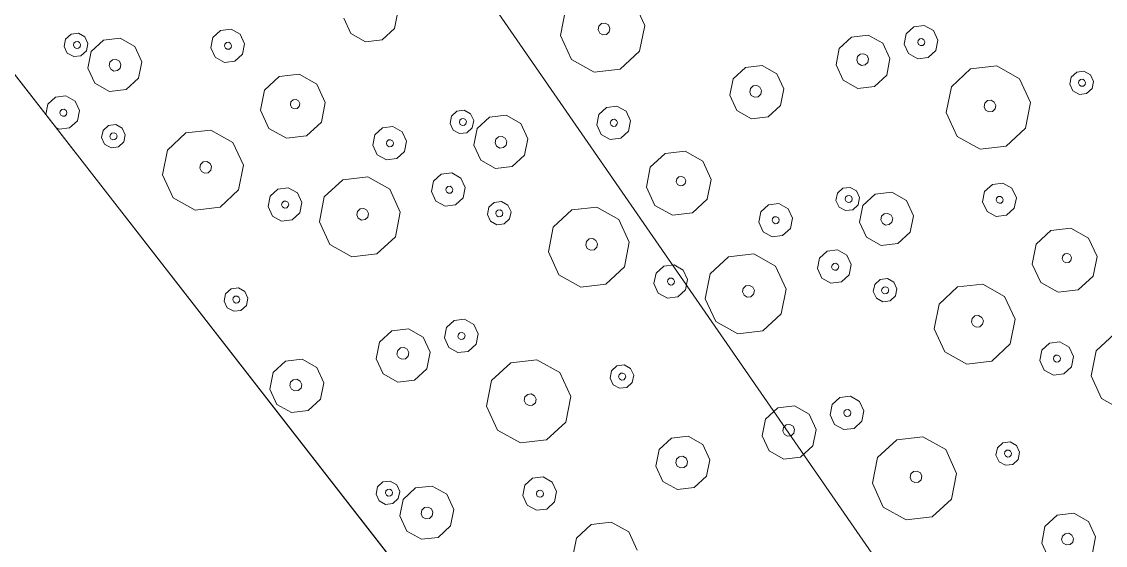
# Model space of a CAD drawing. Header units: metres. Extents: x -2858 to 512, y -1995 to 1252.
# Drawn here: x -471.39 to -466.28, y -144.9 to -142.44 of the extents above; entities that cross this region are included whole.
import ezdxf

# ---------------------------------------------------------------- set-up
doc = ezdxf.new("R2010")
doc.units = ezdxf.units.M
doc.layers.add('Calque commun', color=7, linetype='Continuous')
doc.layers.add('Calque11', color=7, linetype='Continuous')

# ---------------------------------------------------------------- blocks, each defined once
blk = doc.blocks.new('geometrebondepartleger')
at = {"layer": 'Calque11', "color": 7, "linetype": 'Continuous', "lineweight": 9}
blk.add_line((150.3457, 147.4392, 79), (130.1803, 35.9078, 79), dxfattribs=at)
blk = doc.blocks.new('pattern')
at = {"layer": 'Calque commun', "color": 54, "linetype": 'Continuous', "lineweight": 9}
for p, q in [((66.519, 75.9896), (66.5871, 76.0298)), ((66.4875, 75.917), (66.519, 75.9896)), ((66.5948, 75.917), (66.6097, 75.9258)), ((66.6097, 75.9258), (66.627, 75.9242)), ((66.627, 75.9242), (66.6399, 75.9127)), ((66.5047, 75.8398), (66.4875, 75.917)), ((66.5879, 75.9011), (66.5948, 75.917)), ((66.5917, 75.8842), (66.5879, 75.9011)), ((66.6047, 75.8728), (66.5917, 75.8842)), ((66.6219, 75.8711), (66.6047, 75.8728)), ((66.6368, 75.8799), (66.6219, 75.8711)), ((66.6437, 75.8958), (66.6368, 75.8799)), ((66.6399, 75.9127), (66.6437, 75.8958)), ((66.7424, 75.8927), (66.7109, 75.8201)), ((66.564, 75.7874), (66.5047, 75.8398)), ((66.6428, 75.7799), (66.564, 75.7874)), ((66.7109, 75.8201), (66.6428, 75.7799)), ((65.9898, 75.6925), (66.0156, 75.5767)), ((66.0156, 75.5767), (65.9684, 75.4678)), ((65.9684, 75.4678), (65.8662, 75.4075)), ((66.4618, 75.457), (66.4916, 75.4746)), ((66.4916, 75.4746), (66.526, 75.4713)), ((66.526, 75.4713), (66.552, 75.4484)), ((65.8662, 75.4075), (65.7481, 75.4188)), ((66.448, 75.4253), (66.4618, 75.457)), ((66.4555, 75.3915), (66.448, 75.4253)), ((66.4858, 75.4224), (66.4899, 75.432)), ((66.488, 75.4123), (66.4858, 75.4224)), ((66.4958, 75.4054), (66.488, 75.4123)), ((66.4899, 75.432), (66.4988, 75.4372)), ((66.4988, 75.4372), (66.5092, 75.4362)), ((66.5092, 75.4362), (66.517, 75.4294)), ((66.5192, 75.4192), (66.5151, 75.4097)), ((66.517, 75.4294), (66.5192, 75.4192)), ((66.5595, 75.4147), (66.5457, 75.3829)), ((66.552, 75.4484), (66.5595, 75.4147)), ((65.9564, 75.346), (65.999, 75.3711)), ((65.999, 75.3711), (66.0482, 75.3664)), ((66.0482, 75.3664), (66.0852, 75.3337)), ((66.4815, 75.3686), (66.4555, 75.3915)), ((66.5159, 75.3653), (66.4815, 75.3686)), ((66.5061, 75.4044), (66.4958, 75.4054)), ((66.5151, 75.4097), (66.5061, 75.4044)), ((66.5457, 75.3829), (66.5159, 75.3653)), ((66.7335, 75.3027), (66.8399, 75.3655)), ((66.8399, 75.3655), (66.963, 75.3538)), ((65.9367, 75.3006), (65.9564, 75.346)), ((66.003, 75.305), (66.012, 75.3103)), ((66.012, 75.3103), (66.0223, 75.3093)), ((66.0852, 75.3337), (66.096, 75.2854)), ((66.963, 75.3538), (67.0556, 75.272)), ((65.9475, 75.2523), (65.9367, 75.3006)), ((65.9989, 75.2955), (66.003, 75.305)), ((66.0012, 75.2854), (65.9989, 75.2955)), ((66.0089, 75.2785), (66.0012, 75.2854)), ((66.0193, 75.2775), (66.0089, 75.2785)), ((66.0282, 75.2828), (66.0193, 75.2775)), ((66.0223, 75.3093), (66.0301, 75.3024)), ((66.0324, 75.2923), (66.0282, 75.2828)), ((66.0301, 75.3024), (66.0324, 75.2923)), ((66.096, 75.2854), (66.0763, 75.2401)), ((66.6843, 75.1893), (66.7335, 75.3027)), ((67.0556, 75.272), (67.0825, 75.1514)), ((65.9845, 75.2196), (65.9475, 75.2523)), ((66.0338, 75.2149), (65.9845, 75.2196)), ((66.0763, 75.2401), (66.0338, 75.2149)), ((65.5314, 75.114), (65.6132, 75.1622)), ((65.6132, 75.1622), (65.7077, 75.1532)), ((66.7112, 75.0686), (66.6843, 75.1893)), ((66.8455, 75.1736), (66.8524, 75.1894)), ((66.8493, 75.1567), (66.8455, 75.1736)), ((66.8524, 75.1894), (66.8673, 75.1982)), ((66.8673, 75.1982), (66.8845, 75.1966)), ((66.8845, 75.1966), (66.8975, 75.1851)), ((66.9013, 75.1682), (66.8944, 75.1524)), ((66.8975, 75.1851), (66.9013, 75.1682)), ((65.4937, 75.0269), (65.5314, 75.114)), ((65.7077, 75.1532), (65.7789, 75.0904)), ((66.8622, 75.1452), (66.8493, 75.1567)), ((66.8795, 75.1436), (66.8622, 75.1452)), ((66.8944, 75.1524), (66.8795, 75.1436)), ((67.0825, 75.1514), (67.0333, 75.0379)), ((65.7789, 75.0904), (65.7995, 74.9978)), ((66.009, 75.024), (66.1112, 75.0844)), ((66.1112, 75.0844), (66.2293, 75.0731)), ((66.2293, 75.0731), (66.3182, 74.9946)), ((66.8038, 74.9868), (66.7112, 75.0686)), ((65.5143, 74.9342), (65.4937, 75.0269)), ((65.6099, 75.0155), (65.6154, 75.0282)), ((65.6129, 75.002), (65.6099, 75.0155)), ((65.6154, 75.0282), (65.6273, 75.0353)), ((65.6273, 75.0353), (65.6411, 75.0339)), ((65.6411, 75.0339), (65.6515, 75.0248)), ((65.6545, 75.0113), (65.649, 74.9986)), ((65.6515, 75.0248), (65.6545, 75.0113)), ((65.9618, 74.9152), (66.009, 75.024)), ((67.0333, 75.0379), (66.9269, 74.9751)), ((65.6233, 74.9929), (65.6129, 75.002)), ((65.6371, 74.9915), (65.6233, 74.9929)), ((65.649, 74.9986), (65.6371, 74.9915)), ((65.7995, 74.9978), (65.7617, 74.9107)), ((66.3182, 74.9946), (66.344, 74.8788)), ((66.9269, 74.9751), (66.8038, 74.9868)), ((65.5855, 74.8714), (65.5143, 74.9342)), ((65.7617, 74.9107), (65.68, 74.8624)), ((65.9876, 74.7994), (65.9618, 74.9152)), ((66.1071, 74.901), (66.114, 74.9168)), ((66.114, 74.9168), (66.1289, 74.9256)), ((66.1289, 74.9256), (66.1461, 74.924)), ((66.1461, 74.924), (66.159, 74.9126)), ((66.159, 74.9126), (66.1628, 74.8957)), ((65.68, 74.8624), (65.5855, 74.8714)), ((66.1108, 74.8841), (66.1071, 74.901)), ((66.1238, 74.8726), (66.1108, 74.8841)), ((66.141, 74.871), (66.1238, 74.8726)), ((66.1559, 74.8798), (66.141, 74.871)), ((66.1628, 74.8957), (66.1559, 74.8798)), ((66.344, 74.8788), (66.2968, 74.7699)), ((66.0765, 74.7208), (65.9876, 74.7994)), ((66.8059, 74.7811), (66.8484, 74.8063)), ((66.8484, 74.8063), (66.8977, 74.8016)), ((66.8977, 74.8016), (66.9347, 74.7689)), ((66.2968, 74.7699), (66.1947, 74.7096)), ((66.7862, 74.7358), (66.8059, 74.7811)), ((66.9347, 74.7689), (66.9455, 74.7206)), ((66.1947, 74.7096), (66.0765, 74.7208)), ((66.7969, 74.6875), (66.7862, 74.7358)), ((66.8484, 74.7306), (66.8525, 74.7402)), ((66.8506, 74.7205), (66.8484, 74.7306)), ((66.8584, 74.7136), (66.8506, 74.7205)), ((66.8525, 74.7402), (66.8615, 74.7455)), ((66.8688, 74.7127), (66.8584, 74.7136)), ((66.8615, 74.7455), (66.8718, 74.7445)), ((66.8777, 74.7179), (66.8688, 74.7127)), ((66.8718, 74.7445), (66.8796, 74.7376)), ((66.8818, 74.7275), (66.8777, 74.7179)), ((66.8796, 74.7376), (66.8818, 74.7275)), ((66.9455, 74.7206), (66.9258, 74.6752)), ((67.0209, 74.6708), (67.089, 74.711)), ((67.089, 74.711), (67.1678, 74.7035)), ((67.1678, 74.7035), (67.2271, 74.6511)), ((65.5597, 74.6013), (65.5793, 74.6467)), ((65.5793, 74.6467), (65.6219, 74.6718)), ((65.6219, 74.6718), (65.6711, 74.6671)), ((65.6711, 74.6671), (65.7082, 74.6344)), ((66.834, 74.6548), (66.7969, 74.6875)), ((66.8832, 74.6501), (66.834, 74.6548)), ((66.9258, 74.6752), (66.8832, 74.6501)), ((66.9894, 74.5982), (67.0209, 74.6708)), ((67.2271, 74.6511), (67.2443, 74.5739)), ((65.5704, 74.5531), (65.5597, 74.6013)), ((65.6219, 74.5962), (65.626, 74.6057)), ((65.6241, 74.5861), (65.6219, 74.5962)), ((65.626, 74.6057), (65.6349, 74.611)), ((65.6349, 74.611), (65.6453, 74.61)), ((65.6453, 74.61), (65.653, 74.6031)), ((65.653, 74.6031), (65.6553, 74.593)), ((65.7082, 74.6344), (65.7189, 74.5862)), ((67.0066, 74.521), (66.9894, 74.5982)), ((67.0824, 74.5808), (67.0893, 74.5967)), ((67.0893, 74.5967), (67.1042, 74.6055)), ((67.1042, 74.6055), (67.1215, 74.6039)), ((67.1215, 74.6039), (67.1344, 74.5924)), ((64.9148, 74.5201), (64.9286, 74.5518)), ((64.9286, 74.5518), (64.9584, 74.5694)), ((64.9584, 74.5694), (64.9928, 74.5662)), ((64.9928, 74.5662), (65.0188, 74.5433)), ((65.6075, 74.5203), (65.5704, 74.5531)), ((65.6319, 74.5792), (65.6241, 74.5861)), ((65.6422, 74.5782), (65.6319, 74.5792)), ((65.6512, 74.5835), (65.6422, 74.5782)), ((65.6553, 74.593), (65.6512, 74.5835)), ((65.7189, 74.5862), (65.6993, 74.5408)), ((67.0862, 74.5639), (67.0824, 74.5808)), ((67.0992, 74.5525), (67.0862, 74.5639)), ((67.1164, 74.5508), (67.0992, 74.5525)), ((67.1313, 74.5596), (67.1164, 74.5508)), ((67.1382, 74.5755), (67.1313, 74.5596)), ((67.1344, 74.5924), (67.1382, 74.5755)), ((67.2443, 74.5739), (67.2128, 74.5013)), ((64.9223, 74.4863), (64.9148, 74.5201)), ((64.9526, 74.5172), (64.9567, 74.5268)), ((64.9548, 74.5071), (64.9526, 74.5172)), ((64.9626, 74.5002), (64.9548, 74.5071)), ((64.9567, 74.5268), (64.9657, 74.532)), ((64.973, 74.4992), (64.9626, 74.5002)), ((64.9657, 74.532), (64.976, 74.5311)), ((64.9819, 74.5045), (64.973, 74.4992)), ((64.976, 74.5311), (64.9838, 74.5242)), ((64.986, 74.5141), (64.9819, 74.5045)), ((64.9838, 74.5242), (64.986, 74.5141)), ((65.0263, 74.5095), (65.0125, 74.4777)), ((65.0188, 74.5433), (65.0263, 74.5095)), ((65.6567, 74.5156), (65.6075, 74.5203)), ((65.6993, 74.5408), (65.6567, 74.5156)), ((66.2599, 74.4814), (66.2736, 74.5131)), ((66.2736, 74.5131), (66.3035, 74.5307)), ((66.3035, 74.5307), (66.3379, 74.5274)), ((66.3035, 74.4881), (66.3124, 74.4934)), ((66.3124, 74.4934), (66.3227, 74.4924)), ((66.3379, 74.5274), (66.3639, 74.5045)), ((66.3639, 74.5045), (66.3714, 74.4707)), ((67.0659, 74.4686), (67.0066, 74.521)), ((67.2128, 74.5013), (67.1447, 74.4611)), ((64.9483, 74.4634), (64.9223, 74.4863)), ((64.9827, 74.4601), (64.9483, 74.4634)), ((65.0125, 74.4777), (64.9827, 74.4601)), ((65.2003, 74.3975), (65.3067, 74.4603)), ((65.3067, 74.4603), (65.4298, 74.4486)), ((65.4298, 74.4486), (65.5224, 74.3668)), ((66.2674, 74.4476), (66.2599, 74.4814)), ((66.2933, 74.4247), (66.2674, 74.4476)), ((66.2993, 74.4786), (66.3035, 74.4881)), ((66.3016, 74.4685), (66.2993, 74.4786)), ((66.3094, 74.4616), (66.3016, 74.4685)), ((66.3197, 74.4606), (66.3094, 74.4616)), ((66.3286, 74.4659), (66.3197, 74.4606)), ((66.3227, 74.4924), (66.3305, 74.4855)), ((66.3328, 74.4754), (66.3286, 74.4659)), ((66.3305, 74.4855), (66.3328, 74.4754)), ((66.3714, 74.4707), (66.3576, 74.439)), ((67.1447, 74.4611), (67.0659, 74.4686)), ((65.1511, 74.2841), (65.2003, 74.3975)), ((66.3278, 74.4214), (66.2933, 74.4247)), ((66.3576, 74.439), (66.3278, 74.4214)), ((67.43, 74.3206), (67.4615, 74.3932)), ((67.4615, 74.3932), (67.5296, 74.4334)), ((67.5296, 74.4334), (67.6084, 74.4259)), ((67.6084, 74.4259), (67.6677, 74.3736)), ((67.9694, 74.3357), (68.0071, 74.4228)), ((65.5224, 74.3668), (65.5493, 74.2462)), ((65.9334, 74.2695), (65.9649, 74.3421)), ((65.9649, 74.3421), (66.033, 74.3823)), ((66.033, 74.3823), (66.1118, 74.3748)), ((66.1118, 74.3748), (66.1711, 74.3224)), ((67.6677, 74.3736), (67.6849, 74.2963)), ((65.3192, 74.2842), (65.3341, 74.293)), ((65.3341, 74.293), (65.3513, 74.2914)), ((65.3513, 74.2914), (65.3643, 74.2799)), ((66.1711, 74.3224), (66.1883, 74.2452)), ((66.3326, 74.2764), (66.3752, 74.3016)), ((66.3752, 74.3016), (66.4244, 74.2969)), ((66.4244, 74.2969), (66.4615, 74.2642)), ((67.4472, 74.2434), (67.43, 74.3206)), ((67.5304, 74.3048), (67.5373, 74.3206)), ((67.5342, 74.2879), (67.5304, 74.3048)), ((67.5373, 74.3206), (67.5522, 74.3294)), ((67.5522, 74.3294), (67.5695, 74.3278)), ((67.5695, 74.3278), (67.5824, 74.3163)), ((67.5862, 74.2995), (67.5793, 74.2836)), ((67.5824, 74.3163), (67.5862, 74.2995)), ((67.6849, 74.2963), (67.6534, 74.2238)), ((67.99, 74.2431), (67.9694, 74.3357)), ((65.178, 74.1634), (65.1511, 74.2841)), ((65.3123, 74.2684), (65.3192, 74.2842)), ((65.3161, 74.2515), (65.3123, 74.2684)), ((65.3291, 74.24), (65.3161, 74.2515)), ((65.3463, 74.2384), (65.3291, 74.24)), ((65.3612, 74.2472), (65.3463, 74.2384)), ((65.3681, 74.263), (65.3612, 74.2472)), ((65.3643, 74.2799), (65.3681, 74.263)), ((65.5493, 74.2462), (65.5001, 74.1328)), ((65.9507, 74.1923), (65.9334, 74.2695)), ((66.0337, 74.2618), (66.0406, 74.2777)), ((66.0374, 74.2449), (66.0337, 74.2618)), ((66.0504, 74.2335), (66.0374, 74.2449)), ((66.0406, 74.2777), (66.0555, 74.2865)), ((66.0555, 74.2865), (66.0727, 74.2848)), ((66.0825, 74.2406), (66.0676, 74.2318)), ((66.0727, 74.2848), (66.0857, 74.2734)), ((66.0894, 74.2565), (66.0825, 74.2406)), ((66.0857, 74.2734), (66.0894, 74.2565)), ((66.1883, 74.2452), (66.1568, 74.1726)), ((66.313, 74.2311), (66.3326, 74.2764)), ((66.3739, 74.2289), (66.378, 74.2384)), ((66.378, 74.2384), (66.3869, 74.2437)), ((66.3869, 74.2437), (66.3973, 74.2427)), ((66.3973, 74.2427), (66.4051, 74.2358)), ((66.4615, 74.2642), (66.4723, 74.2159)), ((67.5065, 74.191), (67.4472, 74.2434)), ((67.5472, 74.2764), (67.5342, 74.2879)), ((67.5644, 74.2748), (67.5472, 74.2764)), ((67.5793, 74.2836), (67.5644, 74.2748)), ((68.0612, 74.1802), (67.99, 74.2431)), ((66.0099, 74.1399), (65.9507, 74.1923)), ((66.0676, 74.2318), (66.0504, 74.2335)), ((66.3237, 74.1828), (66.313, 74.2311)), ((66.3761, 74.2187), (66.3739, 74.2289)), ((66.3839, 74.2119), (66.3761, 74.2187)), ((66.3943, 74.2109), (66.3839, 74.2119)), ((66.4032, 74.2162), (66.3943, 74.2109)), ((66.4073, 74.2257), (66.4032, 74.2162)), ((66.4051, 74.2358), (66.4073, 74.2257)), ((66.4723, 74.2159), (66.4526, 74.1705)), ((67.5853, 74.1835), (67.5065, 74.191)), ((67.6534, 74.2238), (67.5853, 74.1835)), ((68.2374, 74.2195), (68.1557, 74.1712)), ((65.2707, 74.0816), (65.178, 74.1634)), ((66.0887, 74.1324), (66.0099, 74.1399)), ((66.1568, 74.1726), (66.0887, 74.1324)), ((66.3608, 74.1501), (66.3237, 74.1828)), ((66.41, 74.1454), (66.3608, 74.1501)), ((66.4526, 74.1705), (66.41, 74.1454)), ((66.623, 74.1256), (66.7252, 74.186)), ((66.7252, 74.186), (66.8433, 74.1747)), ((66.8433, 74.1747), (66.9323, 74.0962)), ((68.1557, 74.1712), (68.0612, 74.1802)), ((65.5001, 74.1328), (65.3937, 74.0699)), ((66.0575, 74.0638), (66.0713, 74.0956)), ((66.0713, 74.0956), (66.1011, 74.1132)), ((66.1011, 74.1132), (66.1355, 74.1099)), ((66.1355, 74.1099), (66.1614, 74.087)), ((66.1614, 74.087), (66.169, 74.0532)), ((66.5758, 74.0168), (66.623, 74.1256)), ((66.9323, 74.0962), (66.9581, 73.9803)), ((65.3937, 74.0699), (65.2707, 74.0816)), ((66.065, 74.0301), (66.0575, 74.0638)), ((66.0931, 74.0635), (66.0973, 74.073)), ((66.0954, 74.0533), (66.0931, 74.0635)), ((66.1032, 74.0465), (66.0954, 74.0533)), ((66.0973, 74.073), (66.1062, 74.0783)), ((66.1135, 74.0455), (66.1032, 74.0465)), ((66.1062, 74.0783), (66.1165, 74.0773)), ((66.1224, 74.0508), (66.1135, 74.0455)), ((66.1165, 74.0773), (66.1243, 74.0704)), ((66.1266, 74.0603), (66.1224, 74.0508)), ((66.1243, 74.0704), (66.1266, 74.0603)), ((66.169, 74.0532), (66.1552, 74.0215)), ((66.091, 74.0071), (66.065, 74.0301)), ((66.1254, 74.0039), (66.091, 74.0071)), ((66.1552, 74.0215), (66.1254, 74.0039)), ((66.6016, 73.9009), (66.5758, 74.0168)), ((66.7211, 74.0026), (66.728, 74.0184)), ((66.7249, 73.9857), (66.7211, 74.0026)), ((66.7378, 73.9742), (66.7249, 73.9857)), ((66.728, 74.0184), (66.7429, 74.0272)), ((66.7429, 74.0272), (66.7601, 74.0256)), ((66.7601, 74.0256), (66.7731, 74.0141)), ((66.7769, 73.9972), (66.77, 73.9814)), ((66.7731, 74.0141), (66.7769, 73.9972)), ((66.3546, 73.9246), (66.3971, 73.9497)), ((66.3971, 73.9497), (66.4464, 73.945)), ((66.4464, 73.945), (66.4834, 73.9123)), ((66.7551, 73.9726), (66.7378, 73.9742)), ((66.77, 73.9814), (66.7551, 73.9726)), ((66.9581, 73.9803), (66.9109, 73.8715)), ((68.0353, 73.9102), (68.055, 73.9555)), ((68.055, 73.9555), (68.0976, 73.9807)), ((68.0976, 73.9807), (68.1468, 73.976)), ((68.1468, 73.976), (68.1839, 73.9432)), ((68.1839, 73.9432), (68.1946, 73.895)), ((65.2727, 73.8759), (65.3153, 73.9011)), ((65.3153, 73.9011), (65.3645, 73.8964)), ((65.3645, 73.8964), (65.4015, 73.8637)), ((66.3349, 73.8792), (66.3546, 73.9246)), ((66.3971, 73.8741), (66.4012, 73.8836)), ((66.4012, 73.8836), (66.4102, 73.8889)), ((66.4102, 73.8889), (66.4205, 73.8879)), ((66.4205, 73.8879), (66.4283, 73.881)), ((66.4283, 73.881), (66.4305, 73.8709)), ((66.4834, 73.9123), (66.4942, 73.864)), ((66.6906, 73.8224), (66.6016, 73.9009)), ((68.0461, 73.8619), (68.0353, 73.9102)), ((68.0975, 73.905), (68.1017, 73.9146)), ((68.0998, 73.8949), (68.0975, 73.905)), ((68.1076, 73.888), (68.0998, 73.8949)), ((68.1017, 73.9146), (68.1106, 73.9198)), ((68.1179, 73.887), (68.1076, 73.888)), ((68.1106, 73.9198), (68.1209, 73.9189)), ((68.1268, 73.8923), (68.1179, 73.887)), ((68.1209, 73.9189), (68.1287, 73.912)), ((68.131, 73.9018), (68.1268, 73.8923)), ((68.1287, 73.912), (68.131, 73.9018)), ((68.1946, 73.895), (68.1749, 73.8496)), ((65.253, 73.8306), (65.2727, 73.8759)), ((65.2638, 73.7823), (65.253, 73.8306)), ((65.3152, 73.8255), (65.3193, 73.835)), ((65.3193, 73.835), (65.3283, 73.8403)), ((65.3283, 73.8403), (65.3386, 73.8393)), ((65.3386, 73.8393), (65.3464, 73.8324)), ((65.3464, 73.8324), (65.3487, 73.8223)), ((65.4015, 73.8637), (65.4123, 73.8154)), ((66.3456, 73.831), (66.3349, 73.8792)), ((66.3827, 73.7982), (66.3456, 73.831)), ((66.3994, 73.864), (66.3971, 73.8741)), ((66.4071, 73.8571), (66.3994, 73.864)), ((66.4175, 73.8561), (66.4071, 73.8571)), ((66.4264, 73.8614), (66.4175, 73.8561)), ((66.4305, 73.8709), (66.4264, 73.8614)), ((66.4942, 73.864), (66.4745, 73.8187)), ((66.9109, 73.8715), (66.8087, 73.8111)), ((67.3905, 73.8289), (67.4043, 73.8607)), ((67.4043, 73.8607), (67.4341, 73.8783)), ((67.4283, 73.8261), (67.4324, 73.8356)), ((67.4324, 73.8356), (67.4413, 73.8409)), ((67.4341, 73.8783), (67.4685, 73.875)), ((67.4413, 73.8409), (67.4517, 73.8399)), ((67.4517, 73.8399), (67.4595, 73.833)), ((67.4595, 73.833), (67.4617, 73.8229)), ((67.4685, 73.875), (67.4945, 73.8521)), ((67.4945, 73.8521), (67.502, 73.8183)), ((68.0832, 73.8292), (68.0461, 73.8619)), ((68.1749, 73.8496), (68.1324, 73.8245)), ((65.3008, 73.7496), (65.2638, 73.7823)), ((65.3175, 73.8153), (65.3152, 73.8255)), ((65.3252, 73.8084), (65.3175, 73.8153)), ((65.3356, 73.8075), (65.3252, 73.8084)), ((65.3445, 73.8127), (65.3356, 73.8075)), ((65.3487, 73.8223), (65.3445, 73.8127)), ((65.4123, 73.8154), (65.3926, 73.77)), ((65.4877, 73.7656), (65.5559, 73.8058)), ((65.5559, 73.8058), (65.6346, 73.7983)), ((65.6346, 73.7983), (65.6939, 73.7459)), ((66.4319, 73.7935), (66.3827, 73.7982)), ((66.4745, 73.8187), (66.4319, 73.7935)), ((66.8087, 73.8111), (66.6906, 73.8224)), ((67.398, 73.7951), (67.3905, 73.8289)), ((67.424, 73.7722), (67.398, 73.7951)), ((67.4305, 73.8159), (67.4283, 73.8261)), ((67.4383, 73.8091), (67.4305, 73.8159)), ((67.4486, 73.8081), (67.4383, 73.8091)), ((67.4576, 73.8134), (67.4486, 73.8081)), ((67.4617, 73.8229), (67.4576, 73.8134)), ((67.4882, 73.7866), (67.4584, 73.769)), ((67.502, 73.8183), (67.4882, 73.7866)), ((68.1324, 73.8245), (68.0832, 73.8292)), ((65.3501, 73.7449), (65.3008, 73.7496)), ((65.3926, 73.77), (65.3501, 73.7449)), ((65.4563, 73.693), (65.4877, 73.7656)), ((65.6939, 73.7459), (65.7111, 73.6687)), ((66.8792, 73.7043), (66.8989, 73.7496)), ((66.8989, 73.7496), (66.9415, 73.7747)), ((66.9415, 73.7747), (66.9907, 73.7701)), ((66.9907, 73.7701), (67.0277, 73.7373)), ((67.0277, 73.7373), (67.0385, 73.6891)), ((67.4584, 73.769), (67.424, 73.7722)), ((67.676, 73.7063), (67.7824, 73.7692)), ((67.7824, 73.7692), (67.9055, 73.7575)), ((67.9055, 73.7575), (67.9981, 73.6756)), ((65.4735, 73.6158), (65.4563, 73.693)), ((65.5493, 73.6756), (65.5561, 73.6915)), ((65.5561, 73.6915), (65.5711, 73.7003)), ((65.5711, 73.7003), (65.5883, 73.6987)), ((65.5883, 73.6987), (65.6012, 73.6872)), ((65.6012, 73.6872), (65.605, 73.6703)), ((66.89, 73.656), (66.8792, 73.7043)), ((66.9414, 73.6991), (66.9455, 73.7087)), ((66.9437, 73.689), (66.9414, 73.6991)), ((66.9514, 73.6821), (66.9437, 73.689)), ((66.9455, 73.7087), (66.9545, 73.7139)), ((66.9618, 73.6811), (66.9514, 73.6821)), ((66.9545, 73.7139), (66.9648, 73.713)), ((66.9707, 73.6864), (66.9618, 73.6811)), ((66.9648, 73.713), (66.9726, 73.7061)), ((66.9749, 73.6959), (66.9707, 73.6864)), ((66.9726, 73.7061), (66.9749, 73.6959)), ((67.0385, 73.6891), (67.0188, 73.6437)), ((67.6268, 73.5929), (67.676, 73.7063)), ((68.4406, 73.6509), (68.5087, 73.6911)), ((68.5087, 73.6911), (68.5875, 73.6836)), ((68.5875, 73.6836), (68.6468, 73.6313)), ((65.553, 73.6587), (65.5493, 73.6756)), ((65.566, 73.6473), (65.553, 73.6587)), ((65.5832, 73.6456), (65.566, 73.6473)), ((65.5981, 73.6544), (65.5832, 73.6456)), ((65.605, 73.6703), (65.5981, 73.6544)), ((65.7111, 73.6687), (65.6796, 73.5961)), ((66.927, 73.6233), (66.89, 73.656)), ((67.0188, 73.6437), (66.9762, 73.6186)), ((67.9981, 73.6756), (68.025, 73.555)), ((68.4091, 73.5783), (68.4406, 73.6509)), ((68.6468, 73.6313), (68.664, 73.554)), ((65.5328, 73.5634), (65.4735, 73.6158)), ((65.6796, 73.5961), (65.6115, 73.5559)), ((66.9762, 73.6186), (66.927, 73.6233)), ((67.6537, 73.4723), (67.6268, 73.5929)), ((67.788, 73.5772), (67.7949, 73.5931)), ((67.7918, 73.5603), (67.788, 73.5772)), ((67.7949, 73.5931), (67.8098, 73.6019)), ((67.8098, 73.6019), (67.827, 73.6002)), ((67.827, 73.6002), (67.84, 73.5888)), ((67.84, 73.5888), (67.8438, 73.5719)), ((68.4263, 73.5011), (68.4091, 73.5783)), ((68.5094, 73.5706), (68.5162, 73.5865)), ((68.5162, 73.5865), (68.5311, 73.5953)), ((68.5311, 73.5953), (68.5484, 73.5937)), ((68.5484, 73.5937), (68.5613, 73.5822)), ((68.5613, 73.5822), (68.5651, 73.5653)), ((65.6115, 73.5559), (65.5328, 73.5634)), ((65.9283, 73.488), (65.9964, 73.5282)), ((65.9964, 73.5282), (66.0752, 73.5207)), ((66.4739, 73.5176), (66.5557, 73.5659)), ((66.5557, 73.5659), (66.6502, 73.5569)), ((66.6502, 73.5569), (66.7214, 73.4941)), ((67.8047, 73.5489), (67.7918, 73.5603)), ((67.822, 73.5472), (67.8047, 73.5489)), ((67.8369, 73.556), (67.822, 73.5472)), ((67.8438, 73.5719), (67.8369, 73.556)), ((68.025, 73.555), (67.9758, 73.4416)), ((68.5131, 73.5537), (68.5094, 73.5706)), ((68.5261, 73.5423), (68.5131, 73.5537)), ((68.5433, 73.5406), (68.5261, 73.5423)), ((68.5582, 73.5494), (68.5433, 73.5406)), ((68.5651, 73.5653), (68.5582, 73.5494)), ((68.664, 73.554), (68.6325, 73.4815)), ((65.8969, 73.4154), (65.9283, 73.488)), ((66.0752, 73.5207), (66.1345, 73.4684)), ((66.4362, 73.4305), (66.4739, 73.5176)), ((66.7214, 73.4941), (66.742, 73.4014)), ((66.9515, 73.4277), (67.0537, 73.488)), ((67.0537, 73.488), (67.1718, 73.4768)), ((67.1718, 73.4768), (67.2607, 73.3982)), ((67.7463, 73.3905), (67.6537, 73.4723)), ((68.4856, 73.4487), (68.4263, 73.5011)), ((68.6325, 73.4815), (68.5644, 73.4412)), ((66.0042, 73.4155), (66.0191, 73.4242)), ((66.0191, 73.4242), (66.0363, 73.4226)), ((66.0363, 73.4226), (66.0493, 73.4112)), ((66.1345, 73.4684), (66.1517, 73.3911)), ((66.4568, 73.3379), (66.4362, 73.4305)), ((66.5524, 73.4192), (66.5579, 73.4319)), ((66.5579, 73.4319), (66.5698, 73.4389)), ((66.5698, 73.4389), (66.5836, 73.4376)), ((66.5836, 73.4376), (66.594, 73.4284)), ((66.594, 73.4284), (66.597, 73.4149)), ((66.9043, 73.3188), (66.9515, 73.4277)), ((67.9758, 73.4416), (67.8694, 73.3787)), ((68.5644, 73.4412), (68.4856, 73.4487)), ((68.5469, 73.4044), (68.5767, 73.422)), ((68.5767, 73.422), (68.6112, 73.4187)), ((65.914, 73.3382), (65.8969, 73.4154)), ((65.9973, 73.3996), (66.0042, 73.4155)), ((66.001, 73.3827), (65.9973, 73.3996)), ((66.014, 73.3712), (66.001, 73.3827)), ((66.0312, 73.3696), (66.014, 73.3712)), ((66.0461, 73.3784), (66.0312, 73.3696)), ((66.053, 73.3943), (66.0461, 73.3784)), ((66.0493, 73.4112), (66.053, 73.3943)), ((66.1517, 73.3911), (66.1202, 73.3186)), ((66.5554, 73.4056), (66.5524, 73.4192)), ((66.5658, 73.3965), (66.5554, 73.4056)), ((66.5796, 73.3952), (66.5658, 73.3965)), ((66.5915, 73.4022), (66.5796, 73.3952)), ((66.597, 73.4149), (66.5915, 73.4022)), ((66.742, 73.4014), (66.7042, 73.3143)), ((67.2607, 73.3982), (67.2865, 73.2824)), ((67.8694, 73.3787), (67.7463, 73.3905)), ((68.5331, 73.3727), (68.5469, 73.4044)), ((68.5407, 73.3389), (68.5331, 73.3727)), ((68.5688, 73.3723), (68.5729, 73.3818)), ((68.5711, 73.3622), (68.5688, 73.3723)), ((68.5729, 73.3818), (68.5819, 73.3871)), ((68.5819, 73.3871), (68.5922, 73.3861)), ((68.5922, 73.3861), (68.6, 73.3792)), ((68.6, 73.3792), (68.6022, 73.3691)), ((68.6112, 73.4187), (68.6371, 73.3958)), ((68.6371, 73.3958), (68.6446, 73.3621)), ((65.9734, 73.2859), (65.914, 73.3382)), ((66.528, 73.275), (66.4568, 73.3379)), ((66.9301, 73.203), (66.9043, 73.3188)), ((67.0496, 73.3046), (67.0564, 73.3205)), ((67.0564, 73.3205), (67.0714, 73.3293)), ((67.0714, 73.3293), (67.0886, 73.3276)), ((67.0886, 73.3276), (67.1015, 73.3162)), ((68.5666, 73.316), (68.5407, 73.3389)), ((68.5788, 73.3553), (68.5711, 73.3622)), ((68.5892, 73.3543), (68.5788, 73.3553)), ((68.5981, 73.3596), (68.5892, 73.3543)), ((68.6022, 73.3691), (68.5981, 73.3596)), ((68.6309, 73.3303), (68.6011, 73.3127)), ((68.6446, 73.3621), (68.6309, 73.3303)), ((66.0521, 73.2783), (65.9734, 73.2859)), ((66.1202, 73.3186), (66.0521, 73.2783)), ((66.6225, 73.266), (66.528, 73.275)), ((66.7042, 73.3143), (66.6225, 73.266)), ((67.0533, 73.2877), (67.0496, 73.3046)), ((67.0663, 73.2763), (67.0533, 73.2877)), ((67.0835, 73.2746), (67.0663, 73.2763)), ((67.0984, 73.2834), (67.0835, 73.2746)), ((67.1053, 73.2993), (67.0984, 73.2834)), ((67.1015, 73.3162), (67.1053, 73.2993)), ((67.2865, 73.2824), (67.2393, 73.1735)), ((68.6011, 73.3127), (68.5666, 73.316)), ((67.019, 73.1245), (66.9301, 73.203)), ((67.2393, 73.1735), (67.1372, 73.1132)), ((67.7287, 73.1394), (67.7484, 73.1848)), ((67.7484, 73.1848), (67.7909, 73.2099)), ((67.7909, 73.2099), (67.8401, 73.2052)), ((67.8401, 73.2052), (67.8772, 73.1725)), ((67.8772, 73.1725), (67.888, 73.1242)), ((67.1372, 73.1132), (67.019, 73.1245)), ((67.7394, 73.0911), (67.7287, 73.1394)), ((67.7909, 73.1343), (67.795, 73.1438)), ((67.7931, 73.1242), (67.7909, 73.1343)), ((67.8009, 73.1173), (67.7931, 73.1242)), ((67.795, 73.1438), (67.804, 73.1491)), ((67.8113, 73.1163), (67.8009, 73.1173)), ((67.804, 73.1491), (67.8143, 73.1481)), ((67.8202, 73.1216), (67.8113, 73.1163)), ((67.8143, 73.1481), (67.8221, 73.1412)), ((67.8243, 73.1311), (67.8202, 73.1216)), ((67.8221, 73.1412), (67.8243, 73.1311)), ((67.888, 73.1242), (67.8683, 73.0789)), ((67.9634, 73.0744), (68.0315, 73.1146)), ((68.0315, 73.1146), (68.1103, 73.1071)), ((66.5218, 73.0503), (66.5644, 73.0755)), ((66.5644, 73.0755), (66.6136, 73.0708)), ((66.6136, 73.0708), (66.6507, 73.038)), ((67.7765, 73.0584), (67.7394, 73.0911)), ((67.8683, 73.0789), (67.8257, 73.0537)), ((67.9319, 73.0018), (67.9634, 73.0744)), ((68.1103, 73.1071), (68.1696, 73.0548)), ((66.5022, 73.005), (66.5218, 73.0503)), ((66.5685, 73.0094), (66.5774, 73.0146)), ((66.5774, 73.0146), (66.5878, 73.0137)), ((66.5878, 73.0137), (66.5956, 73.0068)), ((66.6507, 73.038), (66.6614, 72.9898)), ((67.8257, 73.0537), (67.7765, 73.0584)), ((68.1696, 73.0548), (68.1868, 72.9776)), ((66.5129, 72.9567), (66.5022, 73.005)), ((66.5644, 72.9998), (66.5685, 73.0094)), ((66.5666, 72.9897), (66.5644, 72.9998)), ((66.5744, 72.9828), (66.5666, 72.9897)), ((66.5847, 72.9818), (66.5744, 72.9828)), ((66.5937, 72.9871), (66.5847, 72.9818)), ((66.5978, 72.9967), (66.5937, 72.9871)), ((66.5956, 73.0068), (66.5978, 72.9967)), ((66.6614, 72.9898), (66.6418, 72.9444)), ((67.9491, 72.9246), (67.9319, 73.0018)), ((68.0249, 72.9845), (68.0318, 73.0003)), ((68.0287, 72.9676), (68.0249, 72.9845)), ((68.0417, 72.9561), (68.0287, 72.9676)), ((68.0318, 73.0003), (68.0467, 73.0091)), ((68.0467, 73.0091), (68.0639, 73.0075)), ((68.0738, 72.9633), (68.0589, 72.9545)), ((68.0639, 73.0075), (68.0769, 72.996)), ((68.0807, 72.9791), (68.0738, 72.9633)), ((68.0769, 72.996), (68.0807, 72.9791)), ((68.1868, 72.9776), (68.1553, 72.905)), ((66.55, 72.924), (66.5129, 72.9567)), ((66.5992, 72.9193), (66.55, 72.924)), ((66.6418, 72.9444), (66.5992, 72.9193)), ((67.2024, 72.885), (67.2161, 72.9168)), ((67.2161, 72.9168), (67.2459, 72.9343)), ((67.2459, 72.9343), (67.2804, 72.9311)), ((67.2804, 72.9311), (67.3064, 72.9082)), ((68.0084, 72.8723), (67.9491, 72.9246)), ((68.0589, 72.9545), (68.0417, 72.9561)), ((66.1428, 72.8011), (66.2492, 72.864)), ((66.2492, 72.864), (66.3723, 72.8523)), ((67.2099, 72.8512), (67.2024, 72.885)), ((67.2418, 72.8822), (67.2459, 72.8918)), ((67.2441, 72.8721), (67.2418, 72.8822)), ((67.2519, 72.8652), (67.2441, 72.8721)), ((67.2459, 72.8918), (67.2549, 72.897)), ((67.2622, 72.8643), (67.2519, 72.8652)), ((67.2549, 72.897), (67.2652, 72.8961)), ((67.2711, 72.8695), (67.2622, 72.8643)), ((67.2652, 72.8961), (67.273, 72.8892)), ((67.2753, 72.8791), (67.2711, 72.8695)), ((67.273, 72.8892), (67.2753, 72.8791)), ((67.3139, 72.8744), (67.3001, 72.8426)), ((67.3064, 72.9082), (67.3139, 72.8744)), ((68.0872, 72.8648), (68.0084, 72.8723)), ((68.1553, 72.905), (68.0872, 72.8648)), ((66.3723, 72.8523), (66.4649, 72.7704)), ((67.2358, 72.8283), (67.2099, 72.8512)), ((67.2703, 72.825), (67.2358, 72.8283)), ((67.3001, 72.8426), (67.2703, 72.825)), ((68.404, 72.7968), (68.4721, 72.8371)), ((68.4721, 72.8371), (68.5509, 72.8296)), ((68.5509, 72.8296), (68.6102, 72.7772)), ((66.0936, 72.6877), (66.1428, 72.8011)), ((66.4649, 72.7704), (66.4918, 72.6498)), ((66.9074, 72.7457), (66.9755, 72.7859)), ((66.9755, 72.7859), (67.0543, 72.7784)), ((67.0543, 72.7784), (67.1136, 72.7261)), ((68.3725, 72.7243), (68.404, 72.7968)), ((68.6102, 72.7772), (68.6274, 72.7)), ((66.8759, 72.6731), (66.9074, 72.7457)), ((67.1136, 72.7261), (67.1308, 72.6488)), ((68.3897, 72.647), (68.3725, 72.7243)), ((68.4729, 72.7084), (68.4798, 72.7243)), ((68.4767, 72.6915), (68.4729, 72.7084)), ((68.4798, 72.7243), (68.4947, 72.7331)), ((68.4947, 72.7331), (68.512, 72.7314)), ((68.512, 72.7314), (68.5249, 72.72)), ((68.5249, 72.72), (68.5287, 72.7031)), ((66.2548, 72.672), (66.2617, 72.6879)), ((66.2586, 72.6551), (66.2548, 72.672)), ((66.2716, 72.6437), (66.2586, 72.6551)), ((66.2617, 72.6879), (66.2766, 72.6967)), ((66.2766, 72.6967), (66.2938, 72.695)), ((66.2938, 72.695), (66.3068, 72.6836)), ((66.3106, 72.6667), (66.3037, 72.6508)), ((66.3068, 72.6836), (66.3106, 72.6667)), ((66.8932, 72.5959), (66.8759, 72.6731)), ((66.9762, 72.6654), (66.9831, 72.6813)), ((66.9799, 72.6486), (66.9762, 72.6654)), ((66.9831, 72.6813), (66.998, 72.6901)), ((66.998, 72.6901), (67.0152, 72.6885)), ((67.0152, 72.6885), (67.0282, 72.677)), ((67.0319, 72.6601), (67.025, 72.6443)), ((67.0282, 72.677), (67.0319, 72.6601)), ((67.2555, 72.6347), (67.2751, 72.6801)), ((67.2751, 72.6801), (67.3177, 72.7052)), ((67.3177, 72.7052), (67.3669, 72.7005)), ((67.3669, 72.7005), (67.404, 72.6678)), ((67.404, 72.6678), (67.4148, 72.6195)), ((68.4897, 72.6801), (68.4767, 72.6915)), ((68.5069, 72.6784), (68.4897, 72.6801)), ((68.5218, 72.6872), (68.5069, 72.6784)), ((68.5287, 72.7031), (68.5218, 72.6872)), ((68.6274, 72.7), (68.5959, 72.6274)), ((66.2888, 72.642), (66.2716, 72.6437)), ((66.3037, 72.6508), (66.2888, 72.642)), ((66.4918, 72.6498), (66.4426, 72.5364)), ((66.9929, 72.6371), (66.9799, 72.6486)), ((67.0101, 72.6355), (66.9929, 72.6371)), ((67.025, 72.6443), (67.0101, 72.6355)), ((67.1308, 72.6488), (67.0993, 72.5763)), ((67.2662, 72.5864), (67.2555, 72.6347)), ((67.3164, 72.6325), (67.3205, 72.642)), ((67.3186, 72.6224), (67.3164, 72.6325)), ((67.3264, 72.6155), (67.3186, 72.6224)), ((67.3205, 72.642), (67.3294, 72.6473)), ((67.3368, 72.6145), (67.3264, 72.6155)), ((67.3294, 72.6473), (67.3398, 72.6463)), ((67.3457, 72.6198), (67.3368, 72.6145)), ((67.3398, 72.6463), (67.3476, 72.6395)), ((67.3498, 72.6293), (67.3457, 72.6198)), ((67.3476, 72.6395), (67.3498, 72.6293)), ((67.4148, 72.6195), (67.3951, 72.5742)), ((68.449, 72.5947), (68.3897, 72.647)), ((68.5959, 72.6274), (68.5278, 72.5872)), ((66.9525, 72.5436), (66.8932, 72.5959)), ((67.0993, 72.5763), (67.0312, 72.536)), ((67.3033, 72.5537), (67.2662, 72.5864)), ((67.3525, 72.549), (67.3033, 72.5537)), ((67.3951, 72.5742), (67.3525, 72.549)), ((67.5655, 72.5293), (67.6677, 72.5896)), ((67.6677, 72.5896), (67.7858, 72.5784)), ((67.7858, 72.5784), (67.8748, 72.4998)), ((68.5278, 72.5872), (68.449, 72.5947)), ((66.4426, 72.5364), (66.3362, 72.4735)), ((67.0312, 72.536), (66.9525, 72.5436)), ((67.0137, 72.4992), (67.0435, 72.5168)), ((67.0435, 72.5168), (67.078, 72.5135)), ((67.078, 72.5135), (67.104, 72.4906)), ((67.5183, 72.4204), (67.5655, 72.5293)), ((67, 72.4675), (67.0137, 72.4992)), ((67.0075, 72.4337), (67, 72.4675)), ((67.0356, 72.4671), (67.0398, 72.4766)), ((67.0379, 72.457), (67.0356, 72.4671)), ((67.0457, 72.4501), (67.0379, 72.457)), ((67.0398, 72.4766), (67.0487, 72.4819)), ((67.0487, 72.4819), (67.059, 72.4809)), ((67.0649, 72.4544), (67.056, 72.4491)), ((67.059, 72.4809), (67.0668, 72.4741)), ((67.0691, 72.4639), (67.0649, 72.4544)), ((67.0668, 72.4741), (67.0691, 72.4639)), ((67.1115, 72.4569), (67.0977, 72.4251)), ((67.104, 72.4906), (67.1115, 72.4569)), ((67.8748, 72.4998), (67.9006, 72.384)), ((67.0334, 72.4108), (67.0075, 72.4337)), ((67.0679, 72.4075), (67.0334, 72.4108)), ((67.056, 72.4491), (67.0457, 72.4501)), ((67.0977, 72.4251), (67.0679, 72.4075)), ((67.5441, 72.3046), (67.5183, 72.4204)), ((67.6636, 72.4062), (67.6705, 72.4221)), ((67.6674, 72.3893), (67.6636, 72.4062)), ((67.6705, 72.4221), (67.6854, 72.4309)), ((67.6854, 72.4309), (67.7026, 72.4292)), ((67.7026, 72.4292), (67.7156, 72.4178)), ((67.7194, 72.4009), (67.7125, 72.385)), ((67.7156, 72.4178), (67.7194, 72.4009)), ((67.2971, 72.3282), (67.3396, 72.3534)), ((67.3396, 72.3534), (67.3889, 72.3487)), ((67.3889, 72.3487), (67.4259, 72.3159)), ((67.6803, 72.3779), (67.6674, 72.3893)), ((67.6976, 72.3762), (67.6803, 72.3779)), ((67.7125, 72.385), (67.6976, 72.3762)), ((67.9006, 72.384), (67.8534, 72.2751)), ((67.2774, 72.2829), (67.2971, 72.3282)), ((67.4259, 72.3159), (67.4367, 72.2677)), ((67.6331, 72.226), (67.5441, 72.3046)), ((67.2881, 72.2346), (67.2774, 72.2829)), ((67.3396, 72.2777), (67.3437, 72.2873)), ((67.3419, 72.2676), (67.3396, 72.2777)), ((67.3496, 72.2607), (67.3419, 72.2676)), ((67.3437, 72.2873), (67.3527, 72.2925)), ((67.36, 72.2598), (67.3496, 72.2607)), ((67.3527, 72.2925), (67.363, 72.2916)), ((67.3689, 72.265), (67.36, 72.2598)), ((67.363, 72.2916), (67.3708, 72.2847)), ((67.373, 72.2746), (67.3689, 72.265)), ((67.3708, 72.2847), (67.373, 72.2746)), ((67.4367, 72.2677), (67.417, 72.2223)), ((67.8534, 72.2751), (67.7512, 72.2148)), ((68.333, 72.2326), (68.3468, 72.2643)), ((68.3468, 72.2643), (68.3766, 72.2819)), ((68.3766, 72.2819), (68.411, 72.2786)), ((68.411, 72.2786), (68.437, 72.2557)), ((68.437, 72.2557), (68.4445, 72.2219)), ((67.3252, 72.2019), (67.2881, 72.2346)), ((67.3744, 72.1972), (67.3252, 72.2019)), ((67.417, 72.2223), (67.3744, 72.1972)), ((67.7512, 72.2148), (67.6331, 72.226)), ((68.3405, 72.1988), (68.333, 72.2326)), ((68.3665, 72.1759), (68.3405, 72.1988)), ((68.3708, 72.2297), (68.3749, 72.2392)), ((68.373, 72.2196), (68.3708, 72.2297)), ((68.3808, 72.2127), (68.373, 72.2196)), ((68.3749, 72.2392), (68.3838, 72.2445)), ((68.3911, 72.2117), (68.3808, 72.2127)), ((68.3838, 72.2445), (68.3942, 72.2435)), ((68.4001, 72.217), (68.3911, 72.2117)), ((68.3942, 72.2435), (68.402, 72.2367)), ((68.4042, 72.2265), (68.4001, 72.217)), ((68.402, 72.2367), (68.4042, 72.2265)), ((68.4445, 72.2219), (68.4307, 72.1902)), ((67.8217, 72.1079), (67.8414, 72.1533)), ((67.8414, 72.1533), (67.884, 72.1784)), ((67.884, 72.1784), (67.9332, 72.1737)), ((67.9332, 72.1737), (67.9702, 72.141)), ((68.4009, 72.1726), (68.3665, 72.1759)), ((68.4307, 72.1902), (68.4009, 72.1726)), ((67.8325, 72.0596), (67.8217, 72.1079)), ((67.8839, 72.1028), (67.888, 72.1123)), ((67.8862, 72.0926), (67.8839, 72.1028)), ((67.888, 72.1123), (67.897, 72.1176)), ((67.897, 72.1176), (67.9073, 72.1166)), ((67.9073, 72.1166), (67.9151, 72.1097)), ((67.9174, 72.0996), (67.9132, 72.0901)), ((67.9151, 72.1097), (67.9174, 72.0996)), ((67.9702, 72.141), (67.981, 72.0927)), ((67.8695, 72.0269), (67.8325, 72.0596)), ((67.894, 72.0858), (67.8862, 72.0926)), ((67.9043, 72.0848), (67.894, 72.0858)), ((67.9132, 72.0901), (67.9043, 72.0848)), ((67.9613, 72.0474), (67.9187, 72.0222)), ((67.981, 72.0927), (67.9613, 72.0474)), ((67.9187, 72.0222), (67.8695, 72.0269)), ((67.4165, 71.9213), (67.4982, 71.9695)), ((67.4982, 71.9695), (67.5927, 71.9605)), ((67.5927, 71.9605), (67.6639, 71.8977)), ((66.8708, 71.8916), (66.9389, 71.9319)), ((66.9389, 71.9319), (67.0177, 71.9244)), ((67.0177, 71.9244), (67.077, 71.872)), ((67.3787, 71.8342), (67.4165, 71.9213)), ((67.6639, 71.8977), (67.6845, 71.805)), ((67.894, 71.8313), (67.9962, 71.8917)), ((67.9962, 71.8917), (68.1143, 71.8804)), ((67.077, 71.872), (67.0942, 71.7948)), ((67.5004, 71.8355), (67.5123, 71.8425)), ((67.5123, 71.8425), (67.5261, 71.8412)), ((67.5261, 71.8412), (67.5365, 71.8321)), ((68.1143, 71.8804), (68.2032, 71.8019)), ((67.0942, 71.7948), (67.0627, 71.7222)), ((67.3993, 71.7415), (67.3787, 71.8342)), ((67.4949, 71.8228), (67.5004, 71.8355)), ((67.4979, 71.8093), (67.4949, 71.8228)), ((67.5083, 71.8001), (67.4979, 71.8093)), ((67.5221, 71.7988), (67.5083, 71.8001)), ((67.534, 71.8059), (67.5221, 71.7988)), ((67.5395, 71.8186), (67.534, 71.8059)), ((67.5365, 71.8321), (67.5395, 71.8186)), ((67.6845, 71.805), (67.6467, 71.7179)), ((67.8468, 71.7225), (67.894, 71.8313)), ((68.2032, 71.8019), (68.229, 71.6861)), ((67.4705, 71.6787), (67.3993, 71.7415)), ((67.6467, 71.7179), (67.565, 71.6697)), ((67.8726, 71.6066), (67.8468, 71.7225)), ((67.9921, 71.7083), (67.9989, 71.7241)), ((67.9958, 71.6914), (67.9921, 71.7083)), ((68.0088, 71.6799), (67.9958, 71.6914)), ((67.9989, 71.7241), (68.0138, 71.7329)), ((68.0138, 71.7329), (68.0311, 71.7313)), ((68.0409, 71.6871), (68.026, 71.6783)), ((68.0311, 71.7313), (68.044, 71.7198)), ((68.0478, 71.7029), (68.0409, 71.6871)), ((68.044, 71.7198), (68.0478, 71.7029)), ((68.229, 71.6861), (68.1818, 71.5772)), ((67.565, 71.6697), (67.4705, 71.6787)), ((68.026, 71.6783), (68.0088, 71.6799)), ((67.9615, 71.5281), (67.8726, 71.6066)), ((68.1818, 71.5772), (68.0797, 71.5168)), ((68.0797, 71.5168), (67.9615, 71.5281)), ((67.4447, 71.4086), (67.4643, 71.454)), ((67.4643, 71.454), (67.5069, 71.4791)), ((67.5069, 71.4791), (67.5561, 71.4744)), ((67.5561, 71.4744), (67.5932, 71.4417)), ((67.5932, 71.4417), (67.6039, 71.3934)), ((67.4554, 71.3603), (67.4447, 71.4086)), ((67.5069, 71.4035), (67.511, 71.413)), ((67.5091, 71.3933), (67.5069, 71.4035)), ((67.5169, 71.3865), (67.5091, 71.3933)), ((67.511, 71.413), (67.5199, 71.4183)), ((67.5272, 71.3855), (67.5169, 71.3865)), ((67.5199, 71.4183), (67.5303, 71.4173)), ((67.5362, 71.3908), (67.5272, 71.3855)), ((67.5303, 71.4173), (67.538, 71.4104)), ((67.5403, 71.4003), (67.5362, 71.3908)), ((67.538, 71.4104), (67.5403, 71.4003)), ((67.6039, 71.3934), (67.5843, 71.3481)), ((67.4925, 71.3276), (67.4554, 71.3603)), ((67.5417, 71.3229), (67.4925, 71.3276)), ((67.5843, 71.3481), (67.5417, 71.3229)), ((68.1586, 71.3204), (68.1884, 71.338)), ((68.1884, 71.338), (68.2229, 71.3347)), ((68.2229, 71.3347), (68.2488, 71.3118)), ((68.1449, 71.2886), (68.1586, 71.3204)), ((68.1524, 71.2549), (68.1449, 71.2886)), ((68.1843, 71.2859), (68.1884, 71.2954)), ((68.1866, 71.2758), (68.1843, 71.2859)), ((68.1884, 71.2954), (68.1974, 71.3007)), ((68.1974, 71.3007), (68.2077, 71.2997)), ((68.2077, 71.2997), (68.2155, 71.2928)), ((68.2178, 71.2827), (68.2136, 71.2732)), ((68.2155, 71.2928), (68.2178, 71.2827)), ((68.2564, 71.278), (68.2426, 71.2463)), ((68.2488, 71.3118), (68.2564, 71.278)), ((68.1783, 71.232), (68.1524, 71.2549)), ((68.2128, 71.2287), (68.1783, 71.232)), ((68.1944, 71.2689), (68.1866, 71.2758)), ((68.2047, 71.2679), (68.1944, 71.2689)), ((68.2136, 71.2732), (68.2047, 71.2679)), ((68.2426, 71.2463), (68.2128, 71.2287)), ((67.8499, 71.1493), (67.918, 71.1896)), ((67.918, 71.1896), (67.9968, 71.1821)), ((67.9968, 71.1821), (68.0561, 71.1297)), ((67.8185, 71.0768), (67.8499, 71.1493)), ((68.0561, 71.1297), (68.0733, 71.0525)), ((67.8356, 70.9995), (67.8185, 71.0768)), ((67.9187, 71.0691), (67.9256, 71.085)), ((67.9256, 71.085), (67.9405, 71.0938)), ((67.9405, 71.0938), (67.9577, 71.0921)), ((67.9577, 71.0921), (67.9707, 71.0807)), ((67.9707, 71.0807), (67.9744, 71.0638)), ((68.198, 71.0384), (68.2176, 71.0837)), ((68.2176, 71.0837), (68.2602, 71.1088)), ((68.2602, 71.1088), (68.3094, 71.1042)), ((68.3094, 71.1042), (68.3465, 71.0714)), ((67.9224, 71.0522), (67.9187, 71.0691)), ((67.9354, 71.0407), (67.9224, 71.0522)), ((67.9526, 71.0391), (67.9354, 71.0407)), ((67.9675, 71.0479), (67.9526, 71.0391)), ((67.9744, 71.0638), (67.9675, 71.0479)), ((68.0733, 71.0525), (68.0418, 70.9799)), ((68.2087, 70.9901), (68.198, 71.0384)), ((68.2589, 71.0362), (68.263, 71.0457)), ((68.2611, 71.026), (68.2589, 71.0362)), ((68.2689, 71.0191), (68.2611, 71.026)), ((68.263, 71.0457), (68.2719, 71.051)), ((68.2719, 71.051), (68.2823, 71.05)), ((68.2882, 71.0234), (68.2793, 71.0182)), ((68.2823, 71.05), (68.2901, 71.0431)), ((68.2923, 71.033), (68.2882, 71.0234)), ((68.2901, 71.0431), (68.2923, 71.033)), ((68.3465, 71.0714), (68.3509, 71.0519)), ((67.895, 70.9472), (67.8356, 70.9995)), ((68.0418, 70.9799), (67.9737, 70.9397)), ((68.2458, 70.9574), (68.2087, 70.9901)), ((68.2793, 71.0182), (68.2689, 71.0191)), ((68.3374, 70.9777), (68.295, 70.9527)), ((67.9737, 70.9397), (67.895, 70.9472)), ((67.9562, 70.9029), (67.986, 70.9205)), ((67.986, 70.9205), (68.0205, 70.9172)), ((68.295, 70.9527), (68.2458, 70.9574)), ((67.9425, 70.8711), (67.9562, 70.9029)), ((67.95, 70.8373), (67.9425, 70.8711)), ((67.9781, 70.8707), (67.9823, 70.8803)), ((67.9804, 70.8606), (67.9781, 70.8707)), ((67.9823, 70.8803), (67.9912, 70.8856)), ((67.9912, 70.8856), (68.0015, 70.8846)), ((68.0015, 70.8846), (68.0093, 70.8777)), ((68.0093, 70.8777), (68.0116, 70.8676)), ((68.0205, 70.9172), (68.0464, 70.8943)), ((68.0464, 70.8943), (68.054, 70.8605)), ((67.9759, 70.8144), (67.95, 70.8373)), ((67.9882, 70.8537), (67.9804, 70.8606)), ((67.9985, 70.8528), (67.9882, 70.8537)), ((68.0074, 70.858), (67.9985, 70.8528)), ((68.0116, 70.8676), (68.0074, 70.858)), ((68.0402, 70.8287), (68.0104, 70.8111)), ((68.054, 70.8605), (68.0402, 70.8287)), ((68.0104, 70.8111), (67.9759, 70.8144))]:
    blk.add_line(p, q, dxfattribs=at)
at = {"layer": 'Calque commun', "color": 7, "linetype": 'Continuous', "lineweight": 9}
mesh = blk.add_polyface(dxfattribs=at)
corners = [(70.8497, 113.5412), (53.8349, 19.1692), (74.7282, 106.3237), (76.0435, 113.5984), (74.769, 106.1763), (58.8077, 18.2701), (114.1703, 105.207), (114.1703, 98.5387)]
mesh.append_faces([[corners[k] for k in face] for face in [(3, 4, 6)]], dxfattribs={"vtx0": -1, "vtx1": -1, "color": 7})
mesh.append_faces([[corners[k] for k in face] for face in [(3, 2, 4)]], dxfattribs={"vtx0": -1, "vtx2": -1, "color": 7})
mesh.append_faces([[corners[k] for k in face] for face in [(5, 2, 1)]], dxfattribs={"vtx1": -1, "color": 7})
mesh.append_faces([[corners[k] for k in face] for face in [(0, 1, 2), (3, 0, 2)]], dxfattribs={"vtx1": -1, "vtx2": -1, "color": 7})
mesh.append_faces([[corners[k] for k in face] for face in [(4, 7, 6)]], dxfattribs={"vtx2": -1, "color": 7})

msp = doc.modelspace()

# ---------------------------------------------------------------- block references
at = {"layer": 'Calque commun', "color": 0, "linetype": 'ByBlock', "lineweight": -2, "rotation": 228.1617603435354}
for name, p in [('geometrebondepartleger', (-440.1616, 15.2632)), ('pattern', (-478.5712, -44.6144))]:
    msp.add_blockref(name, p, dxfattribs=at)

doc.saveas('drawing.dxf')
